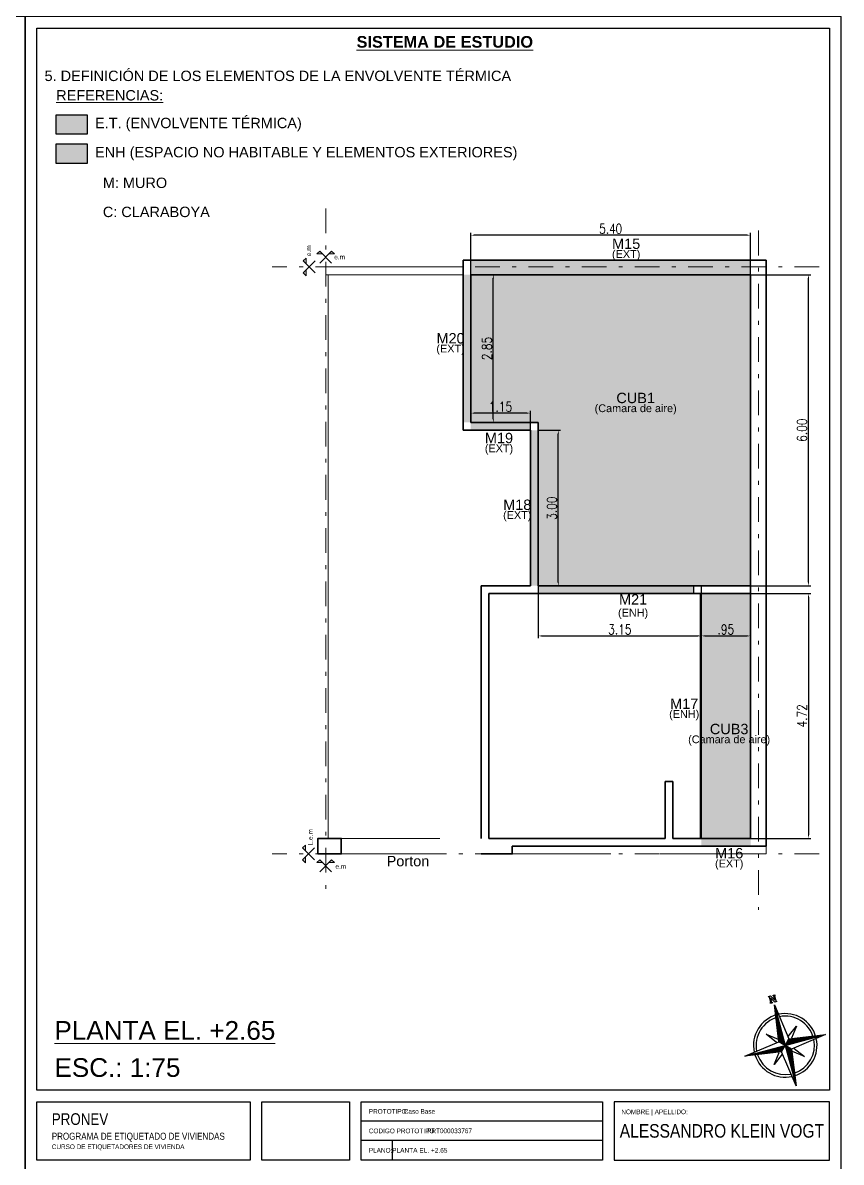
# Model space of a CAD drawing. Header units: millimetres. Extents: x 2761 to 3221, y 1635 to 1962.
# Drawn here: x 2988.72 to 3009.78, y 1832.72 to 1862.01 of the extents above; entities that cross this region are included whole.
import ezdxf
from ezdxf.enums import TextEntityAlignment as Align

# ---------------------------------------------------------------- set-up
doc = ezdxf.new("R2010")
doc.units = ezdxf.units.MM
doc.linetypes.add('DASHDOT', pattern=[25.4, 12.7, -6.35, 0, -6.35])
doc.linetypes.add('DASHED', pattern=[19.05, 12.7, -6.35])
doc.layers.get('Defpoints').update_dxf_attribs({"lineweight": 5})
for name, color, linetype, lineweight in [('Cotas', 8, 'Continuous', 15), ('Detalles', 3, 'Continuous', 15), ('Ejes', 3, 'DASHDOT', 13), ('Muros', 6, 'Continuous', 50), ('Muros de la envolvente térmica', 5, 'Continuous', 15), ('Proyecciones', 249, 'DASHED', 0), ('Textos', 3, 'Continuous', 9)]:
    doc.layers.add(name, color=color, linetype=linetype, lineweight=lineweight)
doc.layers.add('Espacios No Habitables', color=7, linetype='Continuous', lineweight=15, true_color=0xb4a7d6)
doc.layers.add('No View', color=70, linetype='Continuous', plot=False)
doc.styles.add('cotas', font='romans.shx', dxfattribs={"width": 0.8})
doc.styles.get("Standard").update_dxf_attribs({"font": 'arial.ttf'})
doc.dimstyles.new('Esc 1-75', dxfattribs={"dimtxt": 0.25, "dimasz": 0.09, "dimexe": 0.06, "dimexo": 0, "dimgap": 0.04, "dimtad": 1, "dimlfac": 0.75, "dimzin": 4, "dimdsep": 46, "dimtxsty": 'cotas', "dimcen": 2.5, "dimclrd": 7, "dimclre": 7, "dimclrt": 256, "dimaunit": 1, "dimadec": 0, "dimazin": 0, "dimtfac": 1, "dimtmove": 1, "dimatfit": 3, "dimfxl": 0.06, "dimarcsym": 0})
picture_1 = doc.add_image_def('image1.png', size_in_pixel=(356, 237))

# ---------------------------------------------------------------- blocks, each defined once
blk = doc.blocks.new('Rotulo-PRONEV')
at = {"ltscale": 4}
for p, q in [((14.857, 1.299), (8.644, 1.299)), ((14.857, 0.801), (8.644, 0.801))]:
    blk.add_line(p, q, dxfattribs=at)
for points in [[(20.701, 2.099), (0.299, 2.099), (0.299, 29.398), (20.701, 29.398)], [(0.299, 1.797), (5.789, 1.797), (5.789, 0.294), (0.299, 0.294)], [(14.857, 0.296), (8.644, 0.296), (8.644, 1.8), (14.857, 1.8)], [(20.701, 1.8), (15.156, 1.8), (15.156, 0.296), (20.701, 0.296)]]:
    blk.add_lwpolyline(points, close=True, dxfattribs=at)
at = {"layer": 'No View'}
blk.add_line((9.444, 0.801), (9.444, 0.296), dxfattribs=at)
for points in [[(0, 0), (21, 0), (21, 29.7), (0, 29.7)], [(6.088, 1.793), (8.345, 1.793), (8.345, 0.298), (6.088, 0.298)]]:
    blk.add_lwpolyline(points, close=True, dxfattribs=at)
at = {"lineweight": 0, "insert": (0.685, 1.503), "char_height": 0.1803, "width": 5.63699, "attachment_point": 1, "line_spacing_factor": 0.999934}
blk.add_mtext('{\\fArial Narrow|b0|i0|c0|p34;\\H1.66667x;PRONEV\\P\\H0.6x;PROGRAMA DE ETIQUETADO DE VIVIENDAS \\P\\H0.66667x;CURSO DE ETIQUETADORES DE VIVIENDA}', dxfattribs=at)
at = {"lineweight": 0, "line_spacing_factor": 0.999934}
for s, insert, char_height, attachment_point in [('{\\fArial Narrow|b0|i0|c0|p34;PROTOTIPO:}', (8.844, 1.55), 0.1202, 4), ('{\\fArial Narrow|b0|i0|c0|p34;Caso Base}', (9.744, 1.55), 0.1202, 4), ('{\\fArial Narrow|b0|i0|c0|p34;NOMBRE | APELLIDO:}', (15.342, 1.599), 0.1202, 1), ('{\\fArial Narrow|b0|i0|c0|p34;ALESSANDRO KLEIN VOGT}', (17.929, 1.048), 0.35, 5), ('{\\fArial Narrow|b0|i0|c0|p34;CODIGO PROTOTIPO}:', (8.844, 1.048), 0.1202, 4), ('{\\fArial Narrow|b0|i0|c0|p34;PRT000033767}', (10.344, 1.05), 0.1202, 4), ('{\\fArial Narrow|b0|i0|c0|p34;PLANO}:', (8.844, 0.55), 0.1202, 4)]:
    blk.add_mtext(s, dxfattribs=dict(at, insert=insert, char_height=char_height, attachment_point=attachment_point))
image = blk.add_image(picture_1, insert=(6.088, 0.298), size_in_units=(2.257, 1.502))
image.dxf.flags = 7
blk = doc.blocks.new('*X5')
at = {"color": 0, "linetype": 'ByBlock'}
for p, q in [((-217.53, 160.5), (-217.53, 160.5)), ((-217.52, 160.498), (-217.52, 160.5)), ((-217.51, 160.497), (-217.51, 160.5)), ((-217.5, 160.496), (-217.5, 160.5)), ((-217.49, 160.494), (-217.49, 160.5)), ((-217.48, 160.493), (-217.48, 160.5)), ((-217.47, 160.491), (-217.47, 160.5)), ((-217.46, 160.49), (-217.46, 160.5)), ((-217.45, 160.488), (-217.45, 160.5)), ((-217.44, 160.487), (-217.44, 160.5)), ((-217.43, 160.486), (-217.43, 160.5)), ((-217.42, 160.484), (-217.42, 160.5)), ((-217.41, 160.483), (-217.41, 160.5)), ((-217.4, 160.481), (-217.4, 160.5)), ((-217.39, 160.48), (-217.39, 160.5)), ((-217.38, 160.478), (-217.38, 160.5)), ((-217.37, 160.477), (-217.37, 160.5)), ((-217.36, 160.476), (-217.36, 160.5)), ((-217.35, 160.474), (-217.35, 160.5)), ((-217.34, 160.473), (-217.34, 160.5)), ((-217.33, 160.471), (-217.33, 160.5)), ((-217.32, 160.47), (-217.32, 160.5)), ((-217.31, 160.468), (-217.31, 160.5)), ((-217.3, 160.467), (-217.3, 160.5)), ((-217.29, 160.466), (-217.29, 160.5)), ((-217.28, 160.464), (-217.28, 160.5)), ((-217.27, 160.463), (-217.27, 160.5)), ((-217.26, 160.461), (-217.26, 160.5)), ((-217.25, 160.46), (-217.25, 160.5)), ((-217.24, 160.458), (-217.24, 160.5)), ((-217.23, 160.457), (-217.23, 160.5)), ((-217.22, 160.456), (-217.22, 160.5)), ((-217.21, 160.454), (-217.21, 160.5)), ((-217.2, 160.453), (-217.2, 160.5)), ((-217.19, 160.451), (-217.19, 160.5)), ((-217.18, 160.45), (-217.18, 160.5)), ((-217.17, 160.448), (-217.17, 160.5)), ((-217.16, 160.447), (-217.16, 160.5)), ((-217.15, 160.446), (-217.15, 160.5)), ((-217.14, 160.444), (-217.14, 160.5)), ((-217.13, 160.443), (-217.13, 160.5)), ((-217.12, 160.441), (-217.12, 160.5)), ((-217.11, 160.44), (-217.11, 160.5)), ((-217.1, 160.438), (-217.1, 160.5)), ((-217.09, 160.441), (-217.09, 160.5)), ((-217.08, 160.451), (-217.08, 160.5)), ((-217.07, 160.461), (-217.07, 160.5)), ((-217.06, 160.471), (-217.06, 160.5)), ((-217.05, 160.481), (-217.05, 160.5)), ((-217.04, 160.491), (-217.04, 160.5))]:
    blk.add_line(p, q, dxfattribs=at)
blk = doc.blocks.new('Sbpln014')
at = {"color": 0, "linetype": 'ByBlock'}
for p, q in [((-0.156, 0.156), (0, 1.25)), ((0, 1.25), (0.156, 0.156)), ((0, 1.25), (0, 0)), ((-0.234, 0.156), (-0.469, 0.469)), ((-0.469, 0.469), (-0.156, 0.234)), ((0.156, 0.234), (0.469, 0.469)), ((0.469, 0.469), (0.234, 0.156)), ((-1.25, 0), (-0.156, 0.156)), ((-0.156, -0.156), (-1.25, 0)), ((0, 0), (-1.25, 0)), ((-0.156, 0.156), (0, 0)), ((-0.156, -0.156), (0, 0)), ((0, 0), (0.156, 0.156)), ((0, 0), (0.156, -0.156)), ((0, 0), (0, -1.25)), ((1.25, 0), (0, 0)), ((0.156, 0.156), (1.25, 0)), ((-0.469, -0.469), (-0.234, -0.156)), ((-0.156, -0.234), (-0.469, -0.469)), ((0, -1.25), (-0.156, -0.156)), ((0.156, -0.156), (0, -1.25)), ((1.25, 0), (0.156, -0.156)), ((0.469, -0.469), (0.156, -0.234)), ((0.234, -0.156), (0.469, -0.469))]:
    blk.add_line(p, q, dxfattribs=at)
blk.add_lwpolyline([(1.348, 0.064), (1.348, 0.044), (1.328, 0.044), (1.328, 0.103), (1.348, 0.103), (1.348, 0.083), (1.523, 0.083), (1.523, 0.103), (1.543, 0.103), (1.543, 0.044), (1.387, -0.053), (1.523, -0.053), (1.523, -0.034), (1.543, -0.034), (1.543, -0.092), (1.523, -0.092), (1.523, -0.073), (1.348, -0.073), (1.348, -0.092), (1.328, -0.092), (1.328, -0.034), (1.484, 0.064), (1.348, 0.064)], dxfattribs=at)
for radius, start, end in [(0.95, 92.5891, 177.4109), (0.873, 93.5464, 176.4536), (0.95, 0, 87.4109), (0.873, 0, 86.4536), (0.95, 182.5891, 267.4109), (0.873, 183.5464, 266.4536), (0.95, 270, 357.4109), (0.873, 270, 356.4536)]:
    blk.add_arc((0, 0), radius, start, end, dxfattribs=at)
for p, xscale, yscale, zscale, rotation in [((-401.25, -542.578), 2.499999999999996, 2.499999999999996, 2.499999999999996, 270), ((-542.578, 401.25), 2.5, 2.5, 2.5, 180), ((401.25, 542.578), 2.5, 2.5, 2.5, 90)]:
    blk.add_blockref('*X5', p, dxfattribs=dict(at, xscale=xscale, yscale=yscale, zscale=zscale, rotation=rotation))
at = {"color": 0, "linetype": 'ByBlock', "xscale": 2.5, "yscale": 2.5, "zscale": 2.5}
blk.add_blockref('*X5', (542.578, -401.25), dxfattribs=at)
blk = doc.blocks.new('*D195')
at = {"layer": 'Cotas', "color": 7, "lineweight": -2, "transparency": 16777216}
for p, q in [((3006.183, 1847.535), (3006.183, 1846.187)), ((3007.45, 1847.535), (3007.45, 1846.187)), ((3006.273, 1846.247), (3007.36, 1846.247))]:
    blk.add_line(p, q, dxfattribs=at)
at = {"layer": 'Cotas', "color": 7, "transparency": 16777216}
for points in [[(3006.273, 1846.262), (3006.273, 1846.232), (3006.183, 1846.247)], [(3007.36, 1846.262), (3007.36, 1846.232), (3007.45, 1846.247)]]:
    blk.add_solid(points, dxfattribs=at)
at = {"layer": 'Defpoints', "color": 0, "transparency": 16777216}
for p in [(3006.183, 1847.535), (3007.45, 1847.535), (3007.45, 1846.247)]:
    blk.add_point(p, dxfattribs=at)
at = {"layer": 'Cotas', "transparency": 16777216, "insert": (3006.816, 1846.412), "char_height": 0.25, "attachment_point": 5, "style": 'cotas'}
blk.add_mtext('.95', dxfattribs=at)
blk = doc.blocks.new('*D196')
at = {"layer": 'Cotas', "color": 7, "lineweight": -2, "transparency": 16777216}
for p, q in [((3001.983, 1847.535), (3001.983, 1846.187)), ((3006.183, 1847.535), (3006.183, 1846.187)), ((3002.073, 1846.247), (3006.093, 1846.247))]:
    blk.add_line(p, q, dxfattribs=at)
at = {"layer": 'Cotas', "color": 7, "transparency": 16777216}
for points in [[(3002.073, 1846.262), (3002.073, 1846.232), (3001.983, 1846.247)], [(3006.093, 1846.262), (3006.093, 1846.232), (3006.183, 1846.247)]]:
    blk.add_solid(points, dxfattribs=at)
at = {"layer": 'Defpoints', "color": 0, "transparency": 16777216}
for p in [(3001.983, 1847.535), (3006.183, 1847.535), (3006.183, 1846.247)]:
    blk.add_point(p, dxfattribs=at)
at = {"layer": 'Cotas', "transparency": 16777216, "insert": (3004.083, 1846.412), "char_height": 0.25, "attachment_point": 5, "style": 'cotas'}
blk.add_mtext('3.15', dxfattribs=at)
blk = doc.blocks.new('*D197')
at = {"layer": 'Cotas', "color": 7, "lineweight": -2, "transparency": 16777216}
for p, q in [((3007.45, 1855.535), (3008.999, 1855.535)), ((3008.939, 1847.625), (3008.939, 1855.445)), ((3007.45, 1847.535), (3008.999, 1847.535))]:
    blk.add_line(p, q, dxfattribs=at)
at = {"layer": 'Cotas', "color": 7, "transparency": 16777216}
for points in [[(3008.924, 1855.445), (3008.954, 1855.445), (3008.939, 1855.535)], [(3008.924, 1847.625), (3008.954, 1847.625), (3008.939, 1847.535)]]:
    blk.add_solid(points, dxfattribs=at)
at = {"layer": 'Defpoints', "color": 0, "transparency": 16777216}
for p in [(3007.45, 1855.535), (3008.939, 1855.535), (3007.45, 1847.535)]:
    blk.add_point(p, dxfattribs=at)
at = {"layer": 'Cotas', "transparency": 16777216, "insert": (3008.774, 1851.535), "char_height": 0.25, "attachment_point": 5, "rotation": 90, "style": 'cotas'}
blk.add_mtext('6.00', dxfattribs=at)
blk = doc.blocks.new('*D198')
at = {"layer": 'Cotas', "color": 7, "lineweight": -2, "transparency": 16777216}
for p, q in [((3000.25, 1855.535), (3000.25, 1856.61)), ((3007.36, 1856.55), (3000.34, 1856.55)), ((3007.45, 1855.535), (3007.45, 1856.61))]:
    blk.add_line(p, q, dxfattribs=at)
at = {"layer": 'Cotas', "color": 7, "transparency": 16777216}
for points in [[(3000.34, 1856.565), (3000.34, 1856.535), (3000.25, 1856.55)], [(3007.36, 1856.565), (3007.36, 1856.535), (3007.45, 1856.55)]]:
    blk.add_solid(points, dxfattribs=at)
at = {"layer": 'Defpoints', "color": 0, "transparency": 16777216}
for p in [(3000.25, 1856.55), (3000.25, 1855.535), (3007.45, 1855.535)]:
    blk.add_point(p, dxfattribs=at)
at = {"layer": 'Cotas', "transparency": 16777216, "insert": (3003.85, 1856.715), "char_height": 0.25, "attachment_point": 5, "style": 'cotas'}
blk.add_mtext('5.40', dxfattribs=at)
blk = doc.blocks.new('*D199')
at = {"layer": 'Cotas', "color": 7, "lineweight": -2, "transparency": 16777216}
for p, q in [((3000.25, 1855.535), (3000.89, 1855.535)), ((3000.83, 1851.825), (3000.83, 1855.445)), ((3000.25, 1851.735), (3000.89, 1851.735))]:
    blk.add_line(p, q, dxfattribs=at)
at = {"layer": 'Cotas', "color": 7, "transparency": 16777216}
for points in [[(3000.815, 1855.445), (3000.845, 1855.445), (3000.83, 1855.535)], [(3000.815, 1851.825), (3000.845, 1851.825), (3000.83, 1851.735)]]:
    blk.add_solid(points, dxfattribs=at)
at = {"layer": 'Defpoints', "color": 0, "transparency": 16777216}
for p in [(3000.25, 1855.535), (3000.83, 1855.535), (3000.25, 1851.735)]:
    blk.add_point(p, dxfattribs=at)
at = {"layer": 'Cotas', "transparency": 16777216, "insert": (3000.665, 1853.635), "char_height": 0.25, "attachment_point": 5, "rotation": 90, "style": 'cotas'}
blk.add_mtext('2.85', dxfattribs=at)
blk = doc.blocks.new('*D200')
at = {"layer": 'Cotas', "color": 7, "lineweight": -2, "transparency": 16777216}
for p, q in [((3001.983, 1851.535), (3002.563, 1851.535)), ((3002.503, 1847.625), (3002.503, 1851.445)), ((3001.983, 1847.535), (3002.563, 1847.535))]:
    blk.add_line(p, q, dxfattribs=at)
at = {"layer": 'Cotas', "color": 7, "transparency": 16777216}
for points in [[(3002.488, 1851.445), (3002.518, 1851.445), (3002.503, 1851.535)], [(3002.488, 1847.625), (3002.518, 1847.625), (3002.503, 1847.535)]]:
    blk.add_solid(points, dxfattribs=at)
at = {"layer": 'Defpoints', "color": 0, "transparency": 16777216}
for p in [(3001.983, 1851.535), (3002.503, 1851.535), (3001.983, 1847.535)]:
    blk.add_point(p, dxfattribs=at)
at = {"layer": 'Cotas', "transparency": 16777216, "insert": (3002.338, 1849.535), "char_height": 0.25, "attachment_point": 5, "rotation": 90, "style": 'cotas'}
blk.add_mtext('3.00', dxfattribs=at)
blk = doc.blocks.new('*D201')
at = {"layer": 'Cotas', "color": 7, "lineweight": -2, "transparency": 16777216}
for p, q in [((3000.25, 1851.735), (3000.25, 1852.035)), ((3001.693, 1851.975), (3000.34, 1851.975)), ((3001.783, 1851.535), (3001.783, 1852.035))]:
    blk.add_line(p, q, dxfattribs=at)
at = {"layer": 'Cotas', "color": 7, "transparency": 16777216}
for points in [[(3000.34, 1851.99), (3000.34, 1851.96), (3000.25, 1851.975)], [(3001.693, 1851.99), (3001.693, 1851.96), (3001.783, 1851.975)]]:
    blk.add_solid(points, dxfattribs=at)
at = {"layer": 'Defpoints', "color": 0, "transparency": 16777216}
for p in [(3000.25, 1851.975), (3000.25, 1851.735), (3001.783, 1851.535)]:
    blk.add_point(p, dxfattribs=at)
at = {"layer": 'Cotas', "transparency": 16777216, "insert": (3001.016, 1852.14), "char_height": 0.25, "attachment_point": 5, "style": 'cotas'}
blk.add_mtext('1.15', dxfattribs=at)
blk = doc.blocks.new('*D202')
at = {"layer": 'Cotas', "color": 7, "lineweight": -2, "transparency": 16777216}
for p, q in [((3007.45, 1847.335), (3008.999, 1847.335)), ((3008.939, 1847.245), (3008.939, 1841.132)), ((3007.45, 1841.042), (3008.999, 1841.042))]:
    blk.add_line(p, q, dxfattribs=at)
at = {"layer": 'Cotas', "color": 7, "transparency": 16777216}
for points in [[(3008.924, 1847.245), (3008.954, 1847.245), (3008.939, 1847.335)], [(3008.924, 1841.132), (3008.954, 1841.132), (3008.939, 1841.042)]]:
    blk.add_solid(points, dxfattribs=at)
at = {"layer": 'Defpoints', "color": 0, "transparency": 16777216}
for p in [(3007.45, 1847.335), (3007.45, 1841.042), (3008.939, 1841.042)]:
    blk.add_point(p, dxfattribs=at)
at = {"layer": 'Cotas', "transparency": 16777216, "insert": (3008.774, 1844.188), "char_height": 0.25, "attachment_point": 5, "rotation": 90, "style": 'cotas'}
blk.add_mtext('4.72', dxfattribs=at)

msp = doc.modelspace()

# ---------------------------------------------------------------- hatches: boundary and pattern name
at = {"layer": 'Espacios No Habitables', "transparency": 33554559}
h = msp.add_hatch(color=256, dxfattribs=at)
h.dxf.hatch_style = 1
h.paths.add_polyline_path([(3007.45, 1855.535), (3000.25, 1855.535), (3000.25, 1851.735), (3001.983, 1851.735), (3001.983, 1847.535), (3007.45, 1847.535)])
h.paths.add_polyline_path([(3003.973, 1846.621), (3004.88, 1846.621), (3004.88, 1847.014), (3003.973, 1847.014)], flags=9)
h.paths.add_polyline_path([(3003.997, 1846.986), (3004.856, 1846.986), (3004.856, 1847.388), (3003.997, 1847.388)], flags=9)
h.paths.add_polyline_path([(2997.237, 1861.233), (3001.928, 1861.233), (3001.928, 1861.851), (2997.237, 1861.851)], flags=9)
h.paths.add_polyline_path([(2989.2, 1860.335), (3001.341, 1860.335), (3001.341, 1860.884), (2989.2, 1860.884)], flags=9)
h.paths.add_polyline_path([(2990.697, 1856.868), (2993.584, 1856.868), (2993.584, 1857.418), (2990.697, 1857.418)], flags=9)
h.paths.add_polyline_path([(2990.687, 1857.616), (2992.476, 1857.616), (2992.476, 1858.165), (2990.687, 1858.165)], flags=9)
h.paths.add_polyline_path([(2989.486, 1859.89), (2992.373, 1859.89), (2992.373, 1860.44), (2989.486, 1860.44)], flags=9)
h.paths.add_polyline_path([(2990.486, 1859.121), (2995.939, 1859.121), (2995.939, 1859.671), (2990.486, 1859.671)], flags=9)
h.paths.add_polyline_path([(3005.288, 1844.016), (3006.195, 1844.016), (3006.195, 1844.409), (3005.288, 1844.409)], flags=9)
h.paths.add_polyline_path([(3005.312, 1844.305), (3006.171, 1844.305), (3006.171, 1844.706), (3005.312, 1844.706)], flags=9)
h.paths.add_polyline_path([(2999.3, 1853.41), (3000.16, 1853.41), (3000.16, 1853.803), (2999.3, 1853.803)], flags=9)
h.paths.add_polyline_path([(2999.3, 1853.693), (3000.161, 1853.693), (3000.161, 1854.101), (2999.3, 1854.101)], flags=9)
h.paths.add_polyline_path([(3000.546, 1850.846), (3001.407, 1850.846), (3001.407, 1851.24), (3000.546, 1851.24)], flags=25)
h.paths.add_polyline_path([(3000.546, 1851.129), (3001.407, 1851.129), (3001.407, 1851.538), (3000.546, 1851.538)], flags=25)
h.paths.add_polyline_path([(3001.016, 1849.131), (3001.877, 1849.131), (3001.877, 1849.524), (3001.016, 1849.524)], flags=25)
h.paths.add_polyline_path([(3001.016, 1849.414), (3001.877, 1849.414), (3001.877, 1849.822), (3001.016, 1849.822)], flags=25)
h.paths.add_polyline_path([(3006.47, 1840.171), (3007.331, 1840.171), (3007.331, 1840.565), (3006.47, 1840.565)], flags=9)
h.paths.add_polyline_path([(3006.47, 1840.454), (3007.331, 1840.454), (3007.331, 1840.863), (3006.47, 1840.863)], flags=9)
h.paths.add_polyline_path([(3003.818, 1855.842), (3004.679, 1855.842), (3004.679, 1856.235), (3003.818, 1856.235)], flags=9)
h.paths.add_polyline_path([(3003.818, 1856.125), (3004.679, 1856.125), (3004.679, 1856.533), (3003.818, 1856.533)], flags=9)
h.paths.add_polyline_path([(2998.017, 1840.252), (2999.25, 1840.252), (2999.25, 1840.658), (2998.017, 1840.658)], flags=9)
h.paths.add_polyline_path([(2996.164, 1855.989), (2996.164, 1856.314), (2996.028, 1856.314), (2996.028, 1855.989)], flags=9)
h.paths.add_polyline_path([(2996.713, 1855.904), (2997.038, 1855.904), (2997.038, 1856.04), (2996.713, 1856.04)], flags=9)
h.paths.add_polyline_path([(2996.216, 1840.83), (2996.216, 1841.311), (2996.033, 1841.311), (2996.033, 1840.83)], flags=9)
h.paths.add_polyline_path([(2996.745, 1840.237), (2997.07, 1840.237), (2997.07, 1840.373), (2996.745, 1840.373)], flags=9)
h.paths.add_polyline_path([(2989.364, 1834.638), (2992.847, 1834.638), (2992.847, 1835.628), (2989.364, 1835.628)], flags=9)
h.paths.add_polyline_path([(2989.365, 1835.6), (2995.29, 1835.6), (2995.29, 1836.589), (2989.365, 1836.589)], flags=9)
h = msp.add_hatch(color=256, dxfattribs=at)
h.dxf.hatch_style = 1
h.paths.add_polyline_path([(2990.382, 1858.895), (2989.582, 1858.895), (2989.582, 1858.395), (2990.382, 1858.395)])
h = msp.add_hatch(color=256, dxfattribs=at)
h.dxf.hatch_style = 1
h.paths.add_polyline_path([(3007.45, 1847.335), (3006.183, 1847.335), (3006.183, 1841.042), (3007.45, 1841.042)])
at = {"layer": 'Muros de la envolvente térmica'}
h = msp.add_hatch(color=256, dxfattribs=at)
h.dxf.hatch_style = 1
h.paths.add_polyline_path([(2989.582, 1859.645), (2989.582, 1859.145), (2990.382, 1859.145), (2990.382, 1859.645)])
at = {"layer": 'Muros de la envolvente térmica', "lineweight": 20}
h = msp.add_hatch(color=256, dxfattribs=at)
h.dxf.hatch_style = 1
h.paths.add_polyline_path([(3005.983, 1847.535), (3001.983, 1847.535), (3001.983, 1847.335), (3005.983, 1847.335)])
h.paths.add_polyline_path([(3001.783, 1851.735), (3000.25, 1851.735), (3000.25, 1851.535), (3001.783, 1851.535)])
h.paths.add_polyline_path([(3000.25, 1855.535), (3000.05, 1855.535), (3000.05, 1851.735), (3000.25, 1851.735)])
h.paths.add_polyline_path([(3001.983, 1851.535), (3001.783, 1851.535), (3001.783, 1847.535), (3001.983, 1847.535)])
h.paths.add_polyline_path([(3007.45, 1841.042), (3006.183, 1841.042), (3006.183, 1840.842), (3007.45, 1840.842)])
h.paths.add_polyline_path([(3007.45, 1855.735), (3000.25, 1855.735), (3000.25, 1855.535), (3004.65, 1855.535), (3004.85, 1855.535), (3007.45, 1855.535)])
h.paths.add_polyline_path([(3007.45, 1855.907), (3000.25, 1855.907), (3000.25, 1855.735), (3007.45, 1855.735)])
h = msp.add_hatch(color=256, dxfattribs=at)
h.dxf.hatch_style = 1
h.paths.add_polyline_path([(3006.183, 1847.335), (3006.156, 1847.335), (3006.156, 1841.042), (3006.183, 1841.042)])
at = {"layer": 'Textos', "true_color": 0xc7c8ca}
h = msp.add_hatch(color=9, dxfattribs=at)
h.paths.add_polyline_path([(2995.936, 1855.581), (2996.01, 1855.509), (2996.01, 1855.655)])
h.paths.add_polyline_path([(2995.936, 1855.888), (2996.01, 1855.815), (2996.01, 1855.96)])
h = msp.add_hatch(color=9, dxfattribs=at)
h.paths.add_polyline_path([(2996.363, 1856.141), (2996.291, 1856.068), (2996.436, 1856.068)])
h.paths.add_polyline_path([(2996.67, 1856.141), (2996.597, 1856.068), (2996.741, 1856.068)])
h = msp.add_hatch(color=9, dxfattribs=at)
h.paths.add_polyline_path([(2995.921, 1840.488), (2995.994, 1840.416), (2995.994, 1840.562)])
h.paths.add_polyline_path([(2995.921, 1840.795), (2995.994, 1840.722), (2995.994, 1840.867)])
h = msp.add_hatch(color=9, dxfattribs=at)
h.paths.add_polyline_path([(2996.363, 1840.491), (2996.291, 1840.418), (2996.436, 1840.418)])
h.paths.add_polyline_path([(2996.67, 1840.491), (2996.597, 1840.418), (2996.741, 1840.418)])

# ---------------------------------------------------------------- linework, layer by layer
at = {"layer": 'Detalles', "color": 9, "lineweight": 20, "true_color": 0xc7c8ca}
msp.add_line((2996.583, 1855.535), (2996.583, 1841.042), dxfattribs=at)
at = {"layer": 'Ejes', "color": 9, "ltscale": 0.05, "true_color": 0xc7c8ca}
for p, q in [((2996.516, 1857.235), (2996.516, 1839.624)), ((3007.65, 1856.667), (3007.65, 1839.205)), ((3009.219, 1855.735), (2995.137, 1855.735)), ((3009.219, 1840.642), (2995.137, 1840.642))]:
    msp.add_line(p, q, dxfattribs=at)
at = {"layer": 'Muros', "color": 9, "lineweight": 20, "true_color": 0xc7c8ca}
for p, q in [((3000.05, 1855.735), (2996.516, 1855.735)), ((2996.516, 1855.735), (2996.516, 1855.535)), ((3000.05, 1855.535), (2996.516, 1855.535))]:
    msp.add_line(p, q, dxfattribs=at)
at = {"layer": 'Muros', "color": 9, "lineweight": 35, "true_color": 0xc7c8ca}
for p, q in [((3007.85, 1855.907), (3000.05, 1855.907)), ((3000.05, 1855.907), (3000.05, 1851.535)), ((3007.85, 1855.907), (3007.85, 1840.842)), ((3007.45, 1855.535), (3000.25, 1855.535)), ((3000.25, 1851.735), (3000.25, 1855.535)), ((3007.45, 1855.535), (3007.45, 1841.042)), ((3000.05, 1851.535), (3001.783, 1851.535)), ((3000.25, 1851.735), (3001.983, 1851.735)), ((3001.783, 1851.535), (3001.783, 1847.535)), ((3001.983, 1851.735), (3001.983, 1847.535)), ((3000.516, 1847.535), (3000.516, 1841.042)), ((3001.783, 1847.535), (3000.516, 1847.535)), ((3007.45, 1847.535), (3001.983, 1847.535)), ((3000.716, 1847.335), (3000.716, 1841.042)), ((3007.45, 1847.335), (3000.716, 1847.335)), ((3005.25, 1842.506), (3005.25, 1841.042)), ((3005.45, 1842.506), (3005.25, 1842.506)), ((3005.45, 1842.506), (3005.45, 1841.042)), ((3000.716, 1841.042), (3005.25, 1841.042)), ((3007.45, 1841.042), (3005.45, 1841.042)), ((3001.316, 1840.842), (3007.85, 1840.842))]:
    msp.add_line(p, q, dxfattribs=at)
for points in [[(2996.316, 1840.642), (2996.916, 1840.642), (2996.916, 1841.042), (2996.316, 1841.042), (2996.316, 1840.642)], [(3000.516, 1840.642), (3001.316, 1840.642), (3001.316, 1840.842)]]:
    msp.add_lwpolyline(points, dxfattribs=at)
at = {"layer": 'No View'}
for p, q in [((3001.983, 1847.535), (3001.983, 1847.335)), ((3001.983, 1847.535), (3001.983, 1847.335)), ((3005.983, 1847.535), (3005.983, 1847.335)), ((3007.45, 1847.535), (3007.85, 1847.535)), ((3006.156, 1847.335), (3006.156, 1841.042)), ((3006.183, 1847.335), (3006.183, 1841.042)), ((3007.45, 1841.042), (3007.85, 1841.042))]:
    msp.add_line(p, q, dxfattribs=at)
for points in [[(2989.582, 1859.645), (2990.382, 1859.645), (2990.382, 1859.145), (2989.582, 1859.145)], [(2989.582, 1858.895), (2990.382, 1858.895), (2990.382, 1858.395), (2989.582, 1858.395)]]:
    msp.add_lwpolyline(points, close=True, dxfattribs=at)
at = {"layer": 'Proyecciones', "color": 9, "ltscale": 0.2, "true_color": 0xc7c8ca}
for p, q in [((2996.917, 1841.042), (3000.516, 1841.04)), ((3007.85, 1840.842), (3007.85, 1840.642)), ((2996.916, 1840.643), (3000.516, 1840.642)), ((3001.316, 1840.642), (3007.85, 1840.642))]:
    msp.add_line(p, q, dxfattribs=at)
at = {"layer": 'Textos', "color": 9, "true_color": 0xc7c8ca}
for p, q in [((2995.936, 1855.888), (2996.01, 1855.96)), ((2996.01, 1855.96), (2996.01, 1855.815)), ((2996.363, 1856.141), (2996.291, 1856.068)), ((2996.436, 1856.068), (2996.291, 1856.068)), ((2996.363, 1856.141), (2996.67, 1855.834)), ((2996.363, 1855.834), (2996.67, 1856.141)), ((2996.741, 1856.068), (2996.597, 1856.068)), ((2996.67, 1856.141), (2996.741, 1856.068)), ((2995.936, 1855.581), (2996.243, 1855.888)), ((2996.243, 1855.581), (2995.936, 1855.888)), ((2996.01, 1855.655), (2996.01, 1855.509)), ((2995.936, 1855.581), (2996.01, 1855.509)), ((2995.921, 1840.795), (2995.994, 1840.867)), ((2995.921, 1840.488), (2996.228, 1840.795)), ((2996.228, 1840.488), (2995.921, 1840.795)), ((2995.994, 1840.867), (2995.994, 1840.722)), ((2995.921, 1840.488), (2995.994, 1840.416)), ((2995.994, 1840.562), (2995.994, 1840.416)), ((2996.363, 1840.491), (2996.291, 1840.418)), ((2996.436, 1840.418), (2996.291, 1840.418)), ((2996.363, 1840.491), (2996.67, 1840.184)), ((2996.363, 1840.184), (2996.67, 1840.491)), ((2996.741, 1840.418), (2996.597, 1840.418)), ((2996.67, 1840.491), (2996.741, 1840.418))]:
    msp.add_line(p, q, dxfattribs=at)

# ---------------------------------------------------------------- block references
for p in [(2967.783, 1832.471), (2988.783, 1832.471)]:
    msp.add_blockref('Rotulo-PRONEV', p)
at = {"color": 9, "ltscale": 0.7, "true_color": 0xc7c8ca, "xscale": 0.8605317641614497, "yscale": 0.8605317641614497, "zscale": 0.8605317641614497, "rotation": 105.0000000000084}
msp.add_blockref('Sbpln014', (3008.343, 1835.719), dxfattribs=at)

# ---------------------------------------------------------------- texts
at = {"lineweight": 0, "insert": (2998.227, 1833.02), "char_height": 0.1202, "attachment_point": 4, "line_spacing_factor": 0.999934}
msp.add_mtext('{\\C7;PLANTA EL. +2.65}', dxfattribs=at)
at = {"layer": 'Textos', "color": 9, "true_color": 0xc7c8ca}
for s, p in [('e.m', (2996.14, 1856.012)), ('L.e.m', (2996.183, 1840.861))]:
    msp.add_text(s, height=0.12, rotation=90, dxfattribs=at).set_placement(p)
at = {"layer": 'Textos', "color": 7, "lineweight": 20}
for s, height, p in [('M15', 0.2667, (3004.249, 1856.197)), ('(EXT)', 0.2, (3004.249, 1855.966)), ('M20', 0.2667, (2999.73, 1853.766)), ('(EXT)', 0.2, (2999.73, 1853.535)), ('CUB1', 0.2667, (3004.493, 1852.232)), ('(Camara de aire)', 0.2, (3004.493, 1852.001)), ('M19', 0.2667, (3000.976, 1851.202)), ('(EXT)', 0.2, (3000.976, 1850.971)), ('M18', 0.2667, (3001.446, 1849.486)), ('(EXT)', 0.2, (3001.446, 1849.255)), ('M21', 0.2667, (3004.427, 1847.053)), ('(ENH)', 0.2, (3004.427, 1846.745)), ('M17', 0.2667, (3005.742, 1844.371)), ('(ENH)', 0.2, (3005.742, 1844.14)), ('CUB3', 0.2667, (3006.899, 1843.72)), ('(Camara de aire)', 0.2, (3006.899, 1843.489)), ('M16', 0.2667, (3006.9, 1840.527)), ('(EXT)', 0.2, (3006.9, 1840.296))]:
    msp.add_text(s, height=height, dxfattribs=at).set_placement(p, align=Align.CENTER)
at = {"layer": 'Textos', "color": 9, "true_color": 0xc7c8ca}
for p in [(2996.736, 1855.929), (2996.767, 1840.261)]:
    msp.add_text('e.m', height=0.12, dxfattribs=at).set_placement(p)
msp.add_text('Porton', height=0.2667, dxfattribs=at).set_placement((2998.634, 1840.324), align=Align.CENTER)
at = {"layer": 'Textos', "color": 7}
for s, insert, char_height, width, attachment_point in [('{\\fArial|b1|i0|c0|p34;\\LSISTEMA DE ESTUDIO}', (2999.582, 1861.519), 0.3, 13.77599, 5), ('5. DEFINICIÓN DE LOS ELEMENTOS DE LA ENVOLVENTE TÉRMICA', (2989.282, 1860.645), 0.2667, 13.77599, 4), ('{\\LREFERENCIAS:}', (2989.582, 1860.145), 0.2667, 13.77599, 4), ('E.T. (ENVOLVENTE TÉRMICA)', (2990.582, 1859.395), 0.2667, 13.77599, 4), ('ENH (ESPACIO NO HABITABLE Y ELEMENTOS EXTERIORES)', (2990.582, 1858.645), 0.2667, 13.77599, 4), ('M: MURO', (2990.782, 1857.895), 0.2667, 13.77599, 4), ('C: CLARABOYA', (2990.782, 1857.147), 0.2667, 13.77599, 4), ('{\\LPLANTA EL. +2.65}', (2989.537, 1836.344), 0.48, 9.84104, 1), ('ESC.: 1:75', (2989.537, 1835.389), 0.48, 9.84104, 1)]:
    msp.add_mtext(s, dxfattribs=dict(at, insert=insert, char_height=char_height, width=width, attachment_point=attachment_point))

# ---------------------------------------------------------------- dimensions: what is measured, and where the dimension line sits
at = {"layer": 'Cotas', "color": 0}
for base, p1, p2, picture, middle in [((3000.25, 1856.55), (3007.45, 1855.535), (3000.25, 1855.535), '*D198', (3003.85, 1856.715)), ((3000.25, 1851.975), (3001.783, 1851.535), (3000.25, 1851.735), '*D201', (3001.016, 1852.14)), ((3006.183, 1846.247), (3001.983, 1847.535), (3006.183, 1847.535), '*D196', (3004.083, 1846.412)), ((3007.45, 1846.247), (3006.183, 1847.535), (3007.45, 1847.535), '*D195', (3006.816, 1846.412))]:
    dim = msp.add_linear_dim(base=base, p1=p1, p2=p2, dimstyle='Esc 1-75', dxfattribs=at)
    dim.commit()
    dim.dimension.update_dxf_attribs({"geometry": picture, "text_midpoint": middle})
for base, p1, p2, picture, middle in [((3000.83, 1855.535), (3000.25, 1851.735), (3000.25, 1855.535), '*D199', (3000.665, 1853.635)), ((3008.939, 1855.535), (3007.45, 1847.535), (3007.45, 1855.535), '*D197', (3008.774, 1851.535)), ((3002.503, 1851.535), (3001.983, 1847.535), (3001.983, 1851.535), '*D200', (3002.338, 1849.535)), ((3008.939, 1841.042), (3007.45, 1847.335), (3007.45, 1841.042), '*D202', (3008.774, 1844.188))]:
    dim = msp.add_linear_dim(base=base, p1=p1, p2=p2, angle=90, dimstyle='Esc 1-75', dxfattribs=at)
    dim.commit()
    dim.dimension.update_dxf_attribs({"geometry": picture, "text_midpoint": middle})

doc.saveas('drawing.dxf')
